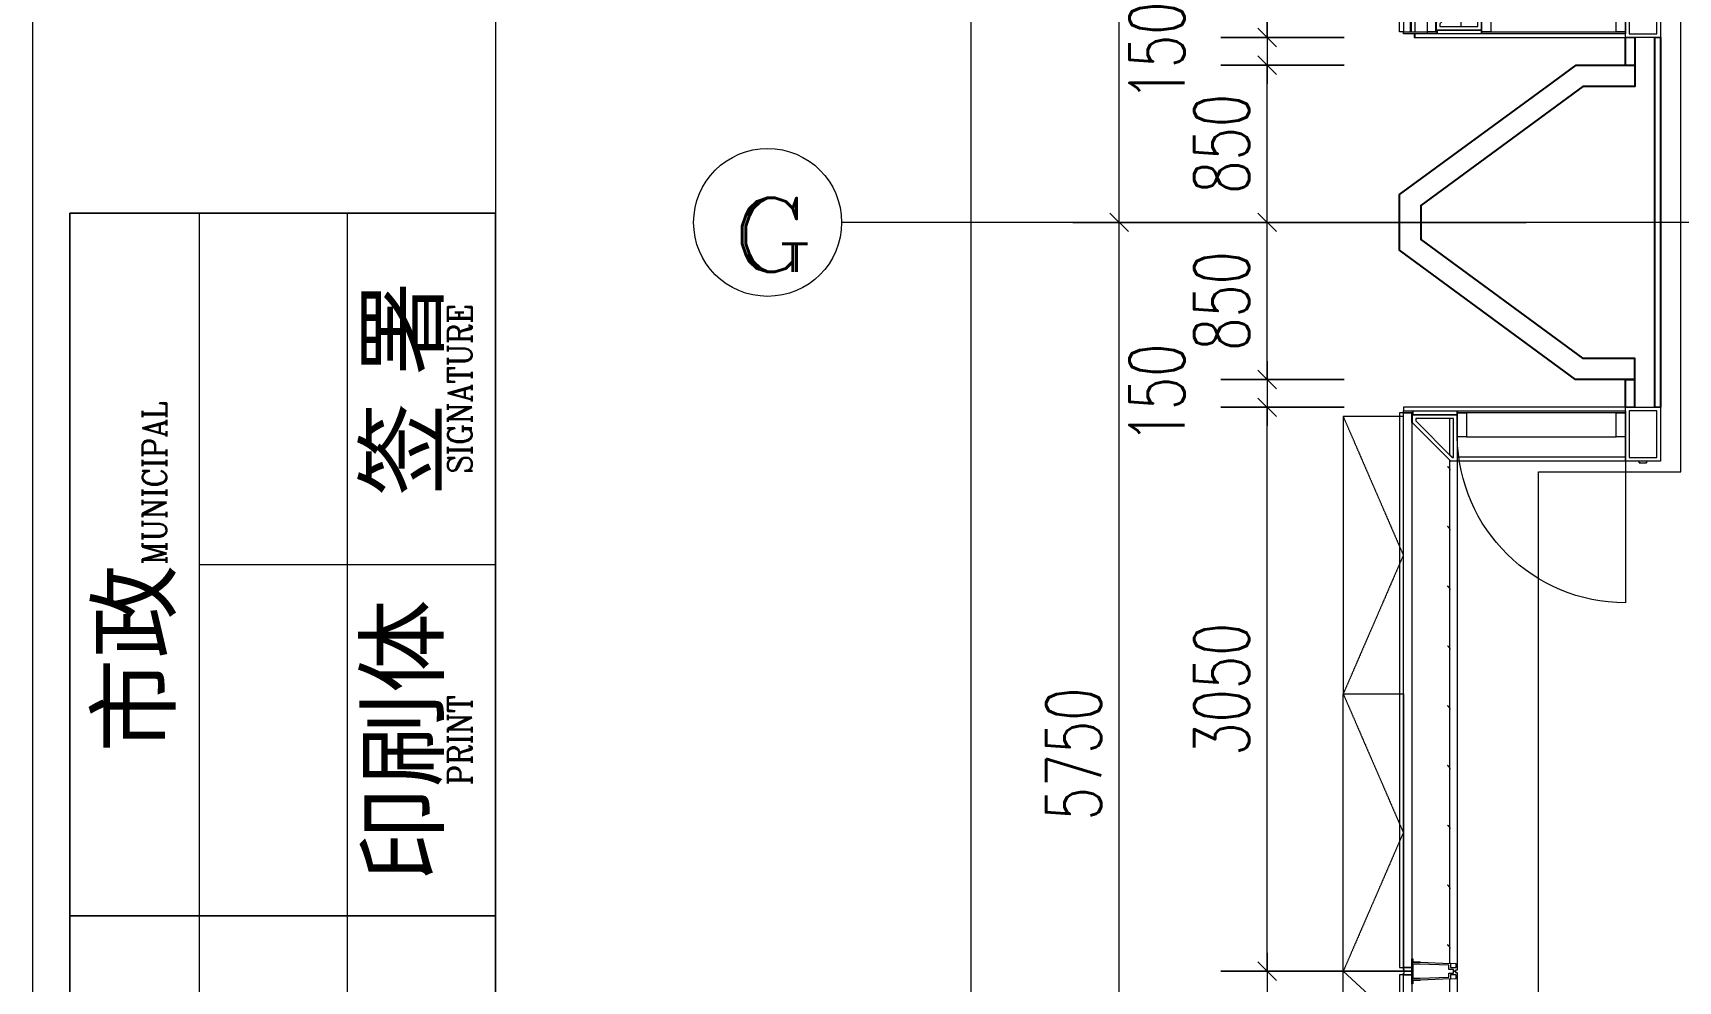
# Model space of a CAD drawing. Header units: millimetres. Extents: x 8533 to 398112, y -117646 to 105276.
# Drawn here: x 145809 to 154701, y 60052 to 65180 of the extents above; entities that cross this region are included whole.
import ezdxf

# ---------------------------------------------------------------- set-up
doc = ezdxf.new("R2010")
doc.units = ezdxf.units.MM
doc.linetypes.add('IMPORT-A-D0TE-BF$0$DOTE', pattern=[0])
doc.linetypes.add('IMPORT-A-PMDT-10F$0$DASH _2_', pattern=[3.5, 2.5, -1])
for name, color, linetype, lineweight in [('A-D0TE-BF$0$A-Axis', 3, 'Continuous', 13), ('A-D0TE-BF$0$A-Axis-GRID', 1, 'IMPORT-A-D0TE-BF$0$DOTE', 13), ('A-D0TE-BF$0$A-Axis-TEXT', 7, 'Continuous', 13), ('A-DIM-TF$0$A-Dims', 140, 'Continuous', 13), ('A-EDGE-6_27F$0$A-floor-EDGE', 6, 'Continuous', 13), ('A-PMDT-10F$0$A-GLAZ-CURT-CUT', 52, 'Continuous', 13), ('A-PMDT-10F$0$A-GLAZ-CURT-PRO', 13, 'Continuous', 13), ('A-PMDT-10F$0$A-PMDT-17F$0$A-wall-Glaz', 111, 'Continuous', 13), ('A-PMDT-10F$0$A-WALL', 51, 'Continuous', 13), ('A-PMDT-10F$0$LB_铝板_', 2, 'Continuous', 13), ('A-PMDT-10F$0$Q-CASE-GM', 13, 'Continuous', 13), ('A1$0$TK', 4, 'Continuous', 13), ('A1$0$VHBoundary', 4, 'Continuous', 13), ('塔楼-ARC-10F-20250714_dwg', 8, 'Continuous', 13)]:
    doc.layers.add(name, color=color, linetype=linetype, lineweight=lineweight)
doc.styles.add('Arial_14', font='arial.ttf', dxfattribs={"height": 3.728009})
doc.styles.add('Complex_11', font='complex_.ttf', dxfattribs={"width": 1.137804, "height": 400.90789})
doc.styles.add('RomanC', font='romanc__.ttf', dxfattribs={"width": 0.9, "height": 1.3})
doc.styles.add('Simplex', font='simplex_.ttf', dxfattribs={"width": 0.705882, "height": 297.5})

# ---------------------------------------------------------------- blocks, each defined once
blk = doc.blocks.new('塔楼-ARC-10F-20250714_dwg__AXISO-2024559-10F_ARC_46_000_')
at = {"layer": 'A-D0TE-BF$0$A-Axis'}
blk.add_circle((0, 0), 0.5, dxfattribs=at)
blk = doc.blocks.new('塔楼-ARC-10F-20250714_dwg_A-D0TE-BF$0$_ArchTick-2024560-10F_ARC_46_000_')
at = {"layer": 'A-D0TE-BF$0$A-Axis'}
blk.add_line((-0.5, -0.5), (0.5, 0.5), dxfattribs=at)
blk = doc.blocks.new('塔楼-ARC-10F-20250714_dwg_A-D0TE-BF-2024562-10F_ARC_46_000_')
at = {"layer": 'A-D0TE-BF$0$A-Axis'}
for p, q in [((-5416.1, -28250), (-5416.1, 8750)), ((-2116.1, 0), (-6116.1, 0))]:
    blk.add_line(p, q, dxfattribs=at)
at = {"layer": 'A-D0TE-BF$0$A-Axis', "flags": 128}
blk.add_lwpolyline([(-4616.1, -28250), (-4616.1, -19500), (-4616.1, -16750), (-4616.1, -12450), (-4616.1, -9450), (-4616.1, -5750), (-4616.1, 0), (-4616.1, 8750)], dxfattribs=at)
blk.add_lwpolyline([(-4866.1, 0), (-2416.1, 0)], close=True, dxfattribs=at)
at = {"layer": 'A-D0TE-BF$0$A-Axis-GRID', "linetype": 'Continuous'}
blk.add_line((-880, 0), (-2116.1, 0), dxfattribs=at)
at = {"xscale": 800, "yscale": 800, "zscale": 800}
blk.add_blockref('塔楼-ARC-10F-20250714_dwg__AXISO-2024559-10F_ARC_46_000_', (-6516.1, 0), dxfattribs=at)
at = {"xscale": 100, "yscale": 100, "zscale": 100}
for rotation in [90, 270]:
    blk.add_blockref('塔楼-ARC-10F-20250714_dwg_A-D0TE-BF$0$_ArchTick-2024560-10F_ARC_46_000_', (-4616.1, 0), dxfattribs=dict(at, rotation=rotation))
at = {"layer": 'A-D0TE-BF$0$A-Axis', "color": 7, "insert": (-5011, -2875), "char_height": 297.5, "width": 917.896, "attachment_point": 2, "rotation": 90, "line_spacing_factor": 1.125731, "style": 'Simplex'}
blk.add_mtext('5750', dxfattribs=at)
at = {"layer": 'A-D0TE-BF$0$A-Axis-TEXT', "insert": (-6711.6, 132.6), "char_height": 400.908, "width": 591.656, "attachment_point": 1, "line_spacing_factor": 1.141342, "style": 'Complex_11'}
blk.add_mtext('\\fComplex|b0|i0|c134|p2|;\\W1.1378;G', dxfattribs=at)
blk = doc.blocks.new('塔楼-ARC-10F-20250714_dwg_A-EDGE-6_27F-2024563-10F_ARC_46_000_')
at = {"layer": 'A-EDGE-6_27F$0$A-floor-EDGE', "flags": 128}
blk.add_lwpolyline([(9400, -29230), (8100, -29230), (7400, -29230), (7400, -30000), (-2350, -30000), (-2350, -20850), (-1580, -20850), (-1580, -20150), (-1580, -18850), (-1580, -18150), (-2350, -18150), (-2350, -1350), (-1580, -1350), (-1580, -650), (-1580, 650), (-1580, 1350)], dxfattribs=at)
blk = doc.blocks.new('塔楼-ARC-10F-20250714_dwg_A-DIM-TF$0$_ArchTick-2024609-10F_ARC_46_000_')
at = {"layer": 'A-DIM-TF$0$A-Dims'}
blk.add_line((-0.5, -0.5), (0.5, 0.5), dxfattribs=at)
blk = doc.blocks.new('塔楼-ARC-10F-20250714_dwg_A-DIM-TF-2024610-10F_ARC_46_000_')
at = {"layer": 'A-DIM-TF$0$A-Dims', "flags": 128}
for points in [[(-3816.1, 1100), (-3816.1, 1000), (-3816.1, 4049.7)], [(-3816.1, 1000), (-3816.1, 849.9), (-3816.1, 749.9)], [(-3816.1, -750.1), (-3816.1, -850.1), (-3816.1, 0), (-3816.1, 849.9)], [(-3816.1, -850.1), (-3816.1, -1000), (-3816.1, -1100)], [(-3816.1, -3950), (-3816.1, -4050), (-3816.1, -1000)], [(-3816.1, -4050), (-3816.1, -4650), (-3816.1, -4750)]]:
    blk.add_lwpolyline(points, dxfattribs=at)
for points in [[(-4066.1, 1000), (-3400, 1000)], [(-4066.1, 849.9), (-3400, 849.9)], [(-4066.1, 0), (-3400, 0)], [(-4066.1, -850.1), (-3400, -850.1)], [(-4066.1, -1000), (-3400, -1000)], [(-4066.1, -4050), (-3400, -4050)]]:
    blk.add_lwpolyline(points, close=True, dxfattribs=at)
at = {"xscale": 100, "yscale": 100, "zscale": 100}
for p, rotation in [((-3816.1, 1000), 270), ((-3816.1, 1000), 270), ((-3816.1, 849.9), 90), ((-3816.1, 849.9), 90), ((-3816.1, 0), 270), ((-3816.1, 0), 90), ((-3816.1, -850.1), 270), ((-3816.1, -850.1), 270), ((-3816.1, -1000), 90), ((-3816.1, -1000), 90), ((-3816.1, -4050), 270), ((-3816.1, -4050), 270)]:
    blk.add_blockref('塔楼-ARC-10F-20250714_dwg_A-DIM-TF$0$_ArchTick-2024609-10F_ARC_46_000_', p, dxfattribs=dict(at, rotation=rotation))
at = {"layer": 'A-DIM-TF$0$A-Dims', "color": 7, "char_height": 297.5, "attachment_point": 2, "rotation": 90, "line_spacing_factor": 1.125731, "style": 'Simplex'}
for s, insert, width in [('150', (-4561, 924.9), 641.81), ('850', (-4211, 424.9), 688.422), ('850', (-4211, -425.1), 688.422), ('150', (-4561, -925.1), 641.81), ('3050', (-4211, -2525), 917.896)]:
    blk.add_mtext(s, dxfattribs=dict(at, insert=insert, width=width))
blk = doc.blocks.new('塔楼-ARC-10F-20250714_dwg_A-PMDT-10F$0$FP_3-Floor Plan_F10 CAD Export-2024630-10F_ARC_46_000_')
at = {"layer": 'A-PMDT-10F$0$Q-CASE-GM'}
for p, q in [((1244.4, 260), (-1478.3, 260)), ((1470, 260), (1273.5, 260))]:
    blk.add_line(p, q, dxfattribs=at)
at = {"layer": 'A-PMDT-10F$0$Q-CASE-GM', "flags": 128}
for points in [[(-1397.1, 263.5), (-1396.7, 263.5), (-1396.3, 263.4), (-1396, 263.4), (-1395.6, 263.3), (-1395.2, 263.3), (-1394.9, 263.2), (-1394.5, 263.1), (-1394.1, 263), (-1393.8, 262.9), (-1393.4, 262.8), (-1393, 262.7), (-1392.6, 262.5), (-1392.3, 262.4), (-1391.9, 262.2), (-1391.5, 262.1), (-1391.2, 261.9), (-1390.8, 261.7), (-1390.4, 261.5), (-1390.1, 261.3), (-1389.7, 261.1), (-1389.3, 260.8), (-1389, 260.6), (-1388.6, 260.4), (-1388.2, 260.1), (-1387.8, 259.8), (-1387.5, 259.6), (-1387.1, 259.3), (-1386.7, 259), (-1386.4, 258.7), (-1386, 258.4), (-1385.6, 258), (-1385.3, 257.7), (-1384.9, 257.4), (-1384.5, 257), (-1384.2, 256.7), (-1383.8, 256.3), (-1383.4, 256), (-1383, 255.6), (-1382.7, 255.2), (-1382.3, 254.8), (-1381.9, 254.5), (-1381.6, 254.1), (-1381.2, 253.7), (-1380.8, 253.3), (-1380.5, 252.8), (-1380.1, 252.4), (-1379.7, 252), (-1379.4, 251.6), (-1379, 251.2), (-1378.6, 250.7), (-1378.2, 250.3), (-1377.9, 249.9), (-1377.5, 249.4)], [(-1073.8, 263.5), (-1073.4, 263.5), (-1073.1, 263.4), (-1072.7, 263.4), (-1072.3, 263.3), (-1071.9, 263.3), (-1071.6, 263.2), (-1071.2, 263.1), (-1070.8, 263), (-1070.5, 262.9), (-1070.1, 262.8), (-1069.7, 262.7), (-1069.4, 262.5), (-1069, 262.4), (-1068.6, 262.2), (-1068.3, 262.1), (-1067.9, 261.9), (-1067.5, 261.7), (-1067.1, 261.5), (-1066.8, 261.3), (-1066.4, 261.1), (-1066, 260.8), (-1065.7, 260.6), (-1065.3, 260.4), (-1064.9, 260.1), (-1064.6, 259.8), (-1064.2, 259.6), (-1063.8, 259.3), (-1063.5, 259), (-1063.1, 258.7), (-1062.7, 258.4), (-1062.3, 258), (-1062, 257.7), (-1061.6, 257.4), (-1061.2, 257), (-1060.9, 256.7), (-1060.5, 256.3), (-1060.1, 256), (-1059.8, 255.6), (-1059.4, 255.2), (-1059, 254.8), (-1058.7, 254.5), (-1058.3, 254.1), (-1057.9, 253.7), (-1057.5, 253.3), (-1057.2, 252.8), (-1056.8, 252.4), (-1056.4, 252), (-1056.1, 251.6), (-1055.7, 251.2), (-1055.3, 250.7), (-1055, 250.3), (-1054.6, 249.9), (-1054.2, 249.4)], [(-750.5, 263.5), (-750.1, 263.5), (-749.8, 263.4), (-749.4, 263.4), (-749, 263.3), (-748.7, 263.3), (-748.3, 263.2), (-747.9, 263.1), (-747.5, 263), (-747.2, 262.9), (-746.8, 262.8), (-746.4, 262.7), (-746.1, 262.5), (-745.7, 262.4), (-745.3, 262.2), (-745, 262.1), (-744.6, 261.9), (-744.2, 261.7), (-743.9, 261.5), (-743.5, 261.3), (-743.1, 261.1), (-742.7, 260.8), (-742.4, 260.6), (-742, 260.4), (-741.6, 260.1), (-741.3, 259.8), (-740.9, 259.6), (-740.5, 259.3), (-740.2, 259), (-739.8, 258.7), (-739.4, 258.4), (-739.1, 258), (-738.7, 257.7), (-738.3, 257.4), (-737.9, 257), (-737.6, 256.7), (-737.2, 256.3), (-736.8, 256), (-736.5, 255.6), (-736.1, 255.2), (-735.7, 254.8), (-735.4, 254.5), (-735, 254.1), (-734.6, 253.7), (-734.3, 253.3), (-733.9, 252.8), (-733.5, 252.4), (-733.1, 252), (-732.8, 251.6), (-732.4, 251.2), (-732, 250.7), (-731.7, 250.3), (-731.3, 249.9), (-730.9, 249.4)], [(-427.2, 263.5), (-426.8, 263.5), (-426.5, 263.4), (-426.1, 263.4), (-425.7, 263.3), (-425.4, 263.3), (-425, 263.2), (-424.6, 263.1), (-424.3, 263), (-423.9, 262.9), (-423.5, 262.8), (-423.2, 262.7), (-422.8, 262.5), (-422.4, 262.4), (-422, 262.2), (-421.7, 262.1), (-421.3, 261.9), (-420.9, 261.7), (-420.6, 261.5), (-420.2, 261.3), (-419.8, 261.1), (-419.5, 260.8), (-419.1, 260.6), (-418.7, 260.4), (-418.4, 260.1), (-418, 259.8), (-417.6, 259.6), (-417.2, 259.3), (-416.9, 259), (-416.5, 258.7), (-416.1, 258.4), (-415.8, 258), (-415.4, 257.7), (-415, 257.4), (-414.7, 257), (-414.3, 256.7), (-413.9, 256.3), (-413.6, 256), (-413.2, 255.6), (-412.8, 255.2), (-412.4, 254.8), (-412.1, 254.5), (-411.7, 254.1), (-411.3, 253.7), (-411, 253.3), (-410.6, 252.8), (-410.2, 252.4), (-409.9, 252), (-409.5, 251.6), (-409.1, 251.2), (-408.8, 250.7), (-408.4, 250.3), (-408, 249.9), (-407.6, 249.4)], [(-103.9, 263.5), (-103.6, 263.5), (-103.2, 263.4), (-102.8, 263.4), (-102.4, 263.3), (-102.1, 263.3), (-101.7, 263.2), (-101.3, 263.1), (-101, 263), (-100.6, 262.9), (-100.2, 262.8), (-99.9, 262.7), (-99.5, 262.5), (-99.1, 262.4), (-98.8, 262.2), (-98.4, 262.1), (-98, 261.9), (-97.6, 261.7), (-97.3, 261.5), (-96.9, 261.3), (-96.5, 261.1), (-96.2, 260.8), (-95.8, 260.6), (-95.4, 260.4), (-95.1, 260.1), (-94.7, 259.8), (-94.3, 259.6), (-94, 259.3), (-93.6, 259), (-93.2, 258.7), (-92.8, 258.4), (-92.5, 258), (-92.1, 257.7), (-91.7, 257.4), (-91.4, 257), (-91, 256.7), (-90.6, 256.3), (-90.3, 256), (-89.9, 255.6), (-89.5, 255.2), (-89.2, 254.8), (-88.8, 254.5), (-88.4, 254.1), (-88, 253.7), (-87.7, 253.3), (-87.3, 252.8), (-86.9, 252.4), (-86.6, 252), (-86.2, 251.6), (-85.8, 251.2), (-85.5, 250.7), (-85.1, 250.3), (-84.7, 249.9), (-84.4, 249.4)], [(219.4, 263.5), (219.7, 263.5), (220.1, 263.4), (220.5, 263.4), (220.8, 263.3), (221.2, 263.3), (221.6, 263.2), (222, 263.1), (222.3, 263), (222.7, 262.9), (223.1, 262.8), (223.4, 262.7), (223.8, 262.5), (224.2, 262.4), (224.5, 262.2), (224.9, 262.1), (225.3, 261.9), (225.6, 261.7), (226, 261.5), (226.4, 261.3), (226.8, 261.1), (227.1, 260.8), (227.5, 260.6), (227.9, 260.4), (228.2, 260.1), (228.6, 259.8), (229, 259.6), (229.3, 259.3), (229.7, 259), (230.1, 258.7), (230.4, 258.4), (230.8, 258), (231.2, 257.7), (231.6, 257.4), (231.9, 257), (232.3, 256.7), (232.7, 256.3), (233, 256), (233.4, 255.6), (233.8, 255.2), (234.1, 254.8), (234.5, 254.5), (234.9, 254.1), (235.2, 253.7), (235.6, 253.3), (236, 252.8), (236.4, 252.4), (236.7, 252), (237.1, 251.6), (237.5, 251.2), (237.8, 250.7), (238.2, 250.3), (238.6, 249.9), (238.9, 249.4)], [(542.7, 263.5), (543, 263.5), (543.4, 263.4), (543.8, 263.4), (544.1, 263.3), (544.5, 263.3), (544.9, 263.2), (545.2, 263.1), (545.6, 263), (546, 262.9), (546.3, 262.8), (546.7, 262.7), (547.1, 262.5), (547.5, 262.4), (547.8, 262.2), (548.2, 262.1), (548.6, 261.9), (548.9, 261.7), (549.3, 261.5), (549.7, 261.3), (550, 261.1), (550.4, 260.8), (550.8, 260.6), (551.1, 260.4), (551.5, 260.1), (551.9, 259.8), (552.3, 259.6), (552.6, 259.3), (553, 259), (553.4, 258.7), (553.7, 258.4), (554.1, 258), (554.5, 257.7), (554.8, 257.4), (555.2, 257), (555.6, 256.7), (555.9, 256.3), (556.3, 256), (556.7, 255.6), (557.1, 255.2), (557.4, 254.8), (557.8, 254.5), (558.2, 254.1), (558.5, 253.7), (558.9, 253.3), (559.3, 252.8), (559.6, 252.4), (560, 252), (560.4, 251.6), (560.7, 251.2), (561.1, 250.7), (561.5, 250.3), (561.9, 249.9), (562.2, 249.4)], [(865.9, 263.5), (866.3, 263.5), (866.7, 263.4), (867.1, 263.4), (867.4, 263.3), (867.8, 263.3), (868.2, 263.2), (868.5, 263.1), (868.9, 263), (869.3, 262.9), (869.6, 262.8), (870, 262.7), (870.4, 262.5), (870.7, 262.4), (871.1, 262.2), (871.5, 262.1), (871.9, 261.9), (872.2, 261.7), (872.6, 261.5), (873, 261.3), (873.3, 261.1), (873.7, 260.8), (874.1, 260.6), (874.4, 260.4), (874.8, 260.1), (875.2, 259.8), (875.5, 259.6), (875.9, 259.3), (876.3, 259), (876.7, 258.7), (877, 258.4), (877.4, 258), (877.8, 257.7), (878.1, 257.4), (878.5, 257), (878.9, 256.7), (879.2, 256.3), (879.6, 256), (880, 255.6), (880.3, 255.2), (880.7, 254.8), (881.1, 254.5), (881.5, 254.1), (881.8, 253.7), (882.2, 253.3), (882.6, 252.8), (882.9, 252.4), (883.3, 252), (883.7, 251.6), (884, 251.2), (884.4, 250.7), (884.8, 250.3), (885.1, 249.9), (885.5, 249.4)], [(1189.2, 263.5), (1189.6, 263.5), (1190, 263.4), (1190.3, 263.4), (1190.7, 263.3), (1191.1, 263.3), (1191.4, 263.2), (1191.8, 263.1), (1192.2, 263), (1192.6, 262.9), (1192.9, 262.8), (1193.3, 262.7), (1193.7, 262.5), (1194, 262.4), (1194.4, 262.2), (1194.8, 262.1), (1195.1, 261.9), (1195.5, 261.7), (1195.9, 261.5), (1196.2, 261.3), (1196.6, 261.1), (1197, 260.8), (1197.4, 260.6), (1197.7, 260.4), (1198.1, 260.1), (1198.5, 259.8), (1198.8, 259.6), (1199.2, 259.3), (1199.6, 259), (1199.9, 258.7), (1200.3, 258.4), (1200.7, 258), (1201, 257.7), (1201.4, 257.4), (1201.8, 257), (1202.2, 256.7), (1202.5, 256.3), (1202.9, 256), (1203.3, 255.6), (1203.6, 255.2), (1204, 254.8), (1204.4, 254.5), (1204.7, 254.1), (1205.1, 253.7), (1205.5, 253.3), (1205.8, 252.8), (1206.2, 252.4), (1206.6, 252), (1207, 251.6), (1207.3, 251.2), (1207.7, 250.7), (1208.1, 250.3), (1208.4, 249.9), (1208.8, 249.4)]]:
    blk.add_lwpolyline(points, dxfattribs=at)
blk = doc.blocks.new('塔楼-ARC-10F-20250714_dwg_A-PMDT-10F$0$FP_4-Floor Plan_F10 CAD Export-2024631-10F_ARC_46_000_')
at = {"layer": 'A-PMDT-10F$0$A-GLAZ-CURT-PRO'}
blk.add_line((1261, 1210), (1261, 301.7), dxfattribs=at)
blk = doc.blocks.new('塔楼-ARC-10F-20250714_dwg_A-PMDT-10F$0$CWP_玻璃幕墙端部 - 塔楼有侧开启扇 H_3000_有窗帘槽-15385535-Floor Plan_F10 CAD Export-2024721-10F_ARC_46_000_')
at = {"layer": 'A-PMDT-10F$0$A-GLAZ-CURT-CUT', "flags": 128}
for points in [[(1239.1, 1400), (1239.1, 1210), (1530, 1210), (1530, 1400)], [(1259.1, 1230), (1259.1, 1380), (1510, 1380), (1510, 1230)], [(1370, 1210), (1370, 1160), (1500, 1160), (1500, 1210)], [(1500, 1210), (1500, 301.7), (1510, 301.7), (1510, 1210)], [(-1480, 301.7), (-1514, 301.7), (-1514, 291.7), (-1520, 291.7), (-1520, 281.7), (-1510, 281.7), (-1510, 255.5), (-1488.1, 255.5), (-1481.8, 99.8), (-1481.8, 62), (-1520, 62), (-1520, 57), (-1471.8, 57), (-1471.8, 100), (-1478.5, 265.5), (-1500, 265.5), (-1500, 295.7), (-1479.8, 295.7)], [(1500, 10), (1500, 55), (-1500, 55), (-1500, 10), (1500, 10), (1510, 10), (1510, 62), (1490, 62), (1490, 301.7), (1239.1, 301.7), (1239.1, 266.2), (1448.2, 57), (1500, 57)], [(1259.1, 281.7), (1470, 281.7), (1470, 77), (1456.5, 77), (1259.1, 274.4)], [(1370, 351.7), (1370, 301.7), (1500, 301.7), (1500, 351.7)], [(1490, 301.7), (1490, 62), (1510, 62), (1510, 301.7)], [(-1471.8, 55), (-1471.8, 57), (-1520, 57), (-1520, 55), (-1471.8, 55), (-1452.5, 55), (-1452.5, 57), (-1471.8, 57)], [(-1510, 10), (-1500, 10), (-1500, 55), (-1520, 55), (-1520, 15), (-1510, 15)], [(1445.8, 57), (1445.8, 55), (1500, 55), (1500, 57)]]:
    blk.add_lwpolyline(points, close=True, dxfattribs=at)
blk.add_lwpolyline([(-1453.5, 62), (-1470.1, 62), (-1471.8, 103), (-1471.8, 57), (-1452.5, 57), (-1452.5, 61)], dxfattribs=at)
at = {"layer": 'A-PMDT-10F$0$A-GLAZ-CURT-CUT'}
blk.add_arc((-1453.5, 61), 0.998, 0, 90, dxfattribs=at)
at = {"layer": 'A-PMDT-10F$0$A-GLAZ-CURT-PRO'}
for p, q in [((1229.1, 1290), (1229.1, 1320)), ((1370, 1210), (472.5, 1210)), ((1370, 351.7), (1370, 1160)), ((-1479.8, 295.7), (-1478.5, 265.5)), ((1275.3, 259.8), (1259.1, 276.1))]:
    blk.add_line(p, q, dxfattribs=at)
at = {"layer": 'A-PMDT-10F$0$A-GLAZ-CURT-PRO', "flags": 128}
for points in [[(1239.1, 1325), (1229.1, 1325), (1229.1, 1320), (1229.1, 1325)], [(1229.1, 1285), (1229.1, 1290), (1229.1, 1285), (1239.1, 1285)], [(1239.1, 1210), (1239.1, 301.7), (-1480, 301.7)], [(1530, 1210), (1530, 10), (1510, 10)]]:
    blk.add_lwpolyline(points, dxfattribs=at)
blk.add_lwpolyline([(1275.5, 259.8), (1259.1, 276.2)], close=True, dxfattribs=at)
at = {"layer": 'A-PMDT-10F$0$A-GLAZ-CURT-PRO'}
blk.add_arc((1380.9, 1210), 908.3, 180, 269.31314, dxfattribs=at)
at = {"layer": 'A-PMDT-10F$0$Q-CASE-GM', "flags": 128}
blk.add_lwpolyline([(1500, 10), (1500, -10), (-1500, -10), (-1500, 10)], dxfattribs=at)
for name in ['塔楼-ARC-10F-20250714_dwg_A-PMDT-10F$0$FP_4-Floor Plan_F10 CAD Export-2024631-10F_ARC_46_000_', '塔楼-ARC-10F-20250714_dwg_A-PMDT-10F$0$FP_3-Floor Plan_F10 CAD Export-2024630-10F_ARC_46_000_']:
    blk.add_blockref(name, (0, 0))
blk = doc.blocks.new('塔楼-ARC-10F-20250714_dwg_A-PMDT-10F$0$FP_6-Floor Plan_F10 CAD Export-2024633-10F_ARC_46_000_')
at = {"layer": 'A-PMDT-10F$0$A-GLAZ-CURT-PRO'}
blk.add_line((-258.3, -260), (258.3, -260), dxfattribs=at)
at = {"layer": 'A-PMDT-10F$0$A-GLAZ-CURT-PRO', "flags": 128}
for points in [[(-99.6, -263.5), (-100, -263.5), (-100.4, -263.4), (-100.7, -263.4), (-101.1, -263.3), (-101.5, -263.3), (-101.8, -263.2), (-102.2, -263.1), (-102.6, -263), (-103, -262.9), (-103.3, -262.8), (-103.7, -262.7), (-104.1, -262.5), (-104.4, -262.4), (-104.8, -262.2), (-105.2, -262.1), (-105.5, -261.9), (-105.9, -261.7), (-106.3, -261.5), (-106.6, -261.3), (-107, -261.1), (-107.4, -260.8), (-107.8, -260.6), (-108.1, -260.4), (-108.5, -260.1), (-108.9, -259.8), (-109.2, -259.6), (-109.6, -259.3), (-110, -259), (-110.3, -258.7), (-110.7, -258.4), (-111.1, -258), (-111.4, -257.7), (-111.8, -257.4), (-112.2, -257), (-112.6, -256.7), (-112.9, -256.3), (-113.3, -256), (-113.7, -255.6), (-114, -255.2), (-114.4, -254.8), (-114.8, -254.5), (-115.1, -254.1), (-115.5, -253.7), (-115.9, -253.3), (-116.2, -252.8), (-116.6, -252.4), (-117, -252), (-117.4, -251.6), (-117.7, -251.2), (-118.1, -250.7), (-118.5, -250.3), (-118.8, -249.9), (-119.2, -249.4)], [(223.7, -263.5), (223.3, -263.5), (222.9, -263.4), (222.6, -263.4), (222.2, -263.3), (221.8, -263.3), (221.4, -263.2), (221.1, -263.1), (220.7, -263), (220.3, -262.9), (220, -262.8), (219.6, -262.7), (219.2, -262.5), (218.9, -262.4), (218.5, -262.2), (218.1, -262.1), (217.8, -261.9), (217.4, -261.7), (217, -261.5), (216.6, -261.3), (216.3, -261.1), (215.9, -260.8), (215.5, -260.6), (215.2, -260.4), (214.8, -260.1), (214.4, -259.8), (214.1, -259.6), (213.7, -259.3), (213.3, -259), (213, -258.7), (212.6, -258.4), (212.2, -258), (211.8, -257.7), (211.5, -257.4), (211.1, -257), (210.7, -256.7), (210.4, -256.3), (210, -256), (209.6, -255.6), (209.3, -255.2), (208.9, -254.8), (208.5, -254.5), (208.2, -254.1), (207.8, -253.7), (207.4, -253.3), (207, -252.8), (206.7, -252.4), (206.3, -252), (205.9, -251.6), (205.6, -251.2), (205.2, -250.7), (204.8, -250.3), (204.5, -249.9), (204.1, -249.4)]]:
    blk.add_lwpolyline(points, dxfattribs=at)
blk = doc.blocks.new('塔楼-ARC-10F-20250714_dwg_A-PMDT-10F$0$CWP_玻璃幕墙 - Tower slope glass H_3000_有窗帘导轨-15824068-Floor Plan_F10 CAD Export-2024722-10F_ARC_46_000_')
at = {"layer": 'A-PMDT-10F$0$A-GLAZ-CURT-CUT', "flags": 128}
for points in [[(-280, -10), (-290, -10), (-290, -15), (-300, -15), (-300, -55.1), (-280, -55.1)], [(-251.8, -57), (-251.8, -55), (-300, -55), (-300, -57)], [(-294, -301.7), (-260, -301.7), (-259.8, -295.7), (-280, -295.7), (-280, -265.5), (-258.5, -265.5), (-251.8, -100), (-251.8, -57), (-300, -57), (-300, -62), (-261.8, -62), (-261.8, -99.8), (-268.1, -255.5), (-290, -255.5), (-290, -281.7), (-300, -281.7), (-300, -291.7), (-294, -291.7)], [(280, -55), (280, -10), (-280, -10), (-280, -55)], [(-232.5, -55), (-251.8, -55), (-251.8, -57), (-232.5, -57)], [(251.8, -55), (232.5, -55), (232.5, -57), (251.8, -57)], [(251.8, -57), (300, -57), (300, -55), (251.8, -55)], [(294, -301.7), (294, -291.7), (300, -291.7), (300, -281.7), (290, -281.7), (290, -255.5), (268.1, -255.5), (261.8, -99.8), (261.8, -62), (300, -62), (300, -57), (251.8, -57), (251.8, -100), (258.5, -265.5), (280, -265.5), (280, -295.7), (259.8, -295.7), (260, -301.7)], [(290, -10), (280, -10), (280, -55.2), (300, -55.2), (300, -15), (290, -15)]]:
    blk.add_lwpolyline(points, close=True, dxfattribs=at)
for points in [[(-232.5, -61), (-232.5, -57), (-251.8, -57), (-251.8, -103), (-250.1, -62), (-233.5, -62)], [(233.5, -62), (250.1, -62), (251.8, -103), (251.8, -57), (232.5, -57), (232.5, -61)]]:
    blk.add_lwpolyline(points, dxfattribs=at)
at = {"layer": 'A-PMDT-10F$0$A-GLAZ-CURT-CUT'}
for centre, start, end in [((-233.5, -61), 270, 360), ((233.5, -61), 180, 270)]:
    blk.add_arc(centre, 0.998, start, end, dxfattribs=at)
at = {"layer": 'A-PMDT-10F$0$A-GLAZ-CURT-PRO'}
for p, q in [((-258.5, -265.5), (-259.8, -295.7)), ((259.8, -295.7), (258.5, -265.5)), ((-260, -301.7), (260, -301.7))]:
    blk.add_line(p, q, dxfattribs=at)
at = {"layer": 'A-PMDT-10F$0$A-GLAZ-CURT-PRO', "flags": 128}
blk.add_lwpolyline([(-280, -10), (-280, 10), (280, 10), (280, -10)], dxfattribs=at)
blk.add_blockref('塔楼-ARC-10F-20250714_dwg_A-PMDT-10F$0$FP_6-Floor Plan_F10 CAD Export-2024633-10F_ARC_46_000_', (0, 0))
blk = doc.blocks.new('塔楼-ARC-10F-20250714_dwg_A-PMDT-10F$0$FP_135-Floor Plan_F10 CAD Export-2024689-10F_ARC_46_000_')
at = {"layer": 'A-PMDT-10F$0$Q-CASE-GM'}
for p, q in [((-1475.4, -320.1), (1247, -320.1)), ((1344.2, -320.1), (1470, -320.1))]:
    blk.add_line(p, q, dxfattribs=at)
at = {"layer": 'A-PMDT-10F$0$Q-CASE-GM', "flags": 128}
for points in [[(-1301.7, -323.6), (-1302.1, -323.6), (-1302.4, -323.5), (-1302.8, -323.5), (-1303.2, -323.5), (-1303.5, -323.4), (-1303.9, -323.3), (-1304.3, -323.3), (-1304.7, -323.2), (-1305, -323.1), (-1305.4, -323), (-1305.8, -322.8), (-1306.1, -322.7), (-1306.5, -322.6), (-1306.9, -322.4), (-1307.2, -322.2), (-1307.6, -322.1), (-1308, -321.9), (-1308.3, -321.7), (-1308.7, -321.5), (-1309.1, -321.3), (-1309.5, -321), (-1309.8, -320.8), (-1310.2, -320.6), (-1310.6, -320.3), (-1310.9, -320), (-1311.3, -319.8), (-1311.7, -319.5), (-1312, -319.2), (-1312.4, -318.9), (-1312.8, -318.6), (-1313.1, -318.3), (-1313.5, -317.9), (-1313.9, -317.6), (-1314.3, -317.3), (-1314.6, -316.9), (-1315, -316.6), (-1315.4, -316.2), (-1315.7, -315.8), (-1316.1, -315.5), (-1316.5, -315.1), (-1316.8, -314.7), (-1317.2, -314.3), (-1317.6, -313.9), (-1317.9, -313.5), (-1318.3, -313.1), (-1318.7, -312.7), (-1319.1, -312.3), (-1319.4, -311.9), (-1319.8, -311.4), (-1320.2, -311), (-1320.5, -310.6)], [(-978.4, -323.6), (-978.8, -323.6), (-979.1, -323.5), (-979.5, -323.5), (-979.9, -323.5), (-980.3, -323.4), (-980.6, -323.3), (-981, -323.3), (-981.4, -323.2), (-981.7, -323.1), (-982.1, -323), (-982.5, -322.8), (-982.8, -322.7), (-983.2, -322.6), (-983.6, -322.4), (-983.9, -322.2), (-984.3, -322.1), (-984.7, -321.9), (-985.1, -321.7), (-985.4, -321.5), (-985.8, -321.3), (-986.2, -321), (-986.5, -320.8), (-986.9, -320.6), (-987.3, -320.3), (-987.6, -320), (-988, -319.8), (-988.4, -319.5), (-988.7, -319.2), (-989.1, -318.9), (-989.5, -318.6), (-989.9, -318.3), (-990.2, -317.9), (-990.6, -317.6), (-991, -317.3), (-991.3, -316.9), (-991.7, -316.6), (-992.1, -316.2), (-992.4, -315.8), (-992.8, -315.5), (-993.2, -315.1), (-993.5, -314.7), (-993.9, -314.3), (-994.3, -313.9), (-994.7, -313.5), (-995, -313.1), (-995.4, -312.7), (-995.8, -312.3), (-996.1, -311.9), (-996.5, -311.4), (-996.9, -311), (-997.2, -310.6)], [(-655.1, -323.6), (-655.5, -323.6), (-655.9, -323.5), (-656.2, -323.5), (-656.6, -323.5), (-657, -323.4), (-657.3, -323.3), (-657.7, -323.3), (-658.1, -323.2), (-658.4, -323.1), (-658.8, -323), (-659.2, -322.8), (-659.6, -322.7), (-659.9, -322.6), (-660.3, -322.4), (-660.7, -322.2), (-661, -322.1), (-661.4, -321.9), (-661.8, -321.7), (-662.1, -321.5), (-662.5, -321.3), (-662.9, -321), (-663.2, -320.8), (-663.6, -320.6), (-664, -320.3), (-664.4, -320), (-664.7, -319.8), (-665.1, -319.5), (-665.5, -319.2), (-665.8, -318.9), (-666.2, -318.6), (-666.6, -318.3), (-666.9, -317.9), (-667.3, -317.6), (-667.7, -317.3), (-668, -316.9), (-668.4, -316.6), (-668.8, -316.2), (-669.2, -315.8), (-669.5, -315.5), (-669.9, -315.1), (-670.3, -314.7), (-670.6, -314.3), (-671, -313.9), (-671.4, -313.5), (-671.7, -313.1), (-672.1, -312.7), (-672.5, -312.3), (-672.8, -311.9), (-673.2, -311.4), (-673.6, -311), (-674, -310.6)], [(-331.8, -323.6), (-332.2, -323.6), (-332.6, -323.5), (-332.9, -323.5), (-333.3, -323.5), (-333.7, -323.4), (-334, -323.3), (-334.4, -323.3), (-334.8, -323.2), (-335.2, -323.1), (-335.5, -323), (-335.9, -322.8), (-336.3, -322.7), (-336.6, -322.6), (-337, -322.4), (-337.4, -322.2), (-337.7, -322.1), (-338.1, -321.9), (-338.5, -321.7), (-338.8, -321.5), (-339.2, -321.3), (-339.6, -321), (-340, -320.8), (-340.3, -320.6), (-340.7, -320.3), (-341.1, -320), (-341.4, -319.8), (-341.8, -319.5), (-342.2, -319.2), (-342.5, -318.9), (-342.9, -318.6), (-343.3, -318.3), (-343.6, -317.9), (-344, -317.6), (-344.4, -317.3), (-344.8, -316.9), (-345.1, -316.6), (-345.5, -316.2), (-345.9, -315.8), (-346.2, -315.5), (-346.6, -315.1), (-347, -314.7), (-347.3, -314.3), (-347.7, -313.9), (-348.1, -313.5), (-348.4, -313.1), (-348.8, -312.7), (-349.2, -312.3), (-349.6, -311.9), (-349.9, -311.4), (-350.3, -311), (-350.7, -310.6)], [(-8.5, -323.6), (-8.9, -323.6), (-9.3, -323.5), (-9.6, -323.5), (-10, -323.5), (-10.4, -323.4), (-10.8, -323.3), (-11.1, -323.3), (-11.5, -323.2), (-11.9, -323.1), (-12.2, -323), (-12.6, -322.8), (-13, -322.7), (-13.3, -322.6), (-13.7, -322.4), (-14.1, -322.2), (-14.4, -322.1), (-14.8, -321.9), (-15.2, -321.7), (-15.6, -321.5), (-15.9, -321.3), (-16.3, -321), (-16.7, -320.8), (-17, -320.6), (-17.4, -320.3), (-17.8, -320), (-18.1, -319.8), (-18.5, -319.5), (-18.9, -319.2), (-19.2, -318.9), (-19.6, -318.6), (-20, -318.3), (-20.4, -317.9), (-20.7, -317.6), (-21.1, -317.3), (-21.5, -316.9), (-21.8, -316.6), (-22.2, -316.2), (-22.6, -315.8), (-22.9, -315.5), (-23.3, -315.1), (-23.7, -314.7), (-24, -314.3), (-24.4, -313.9), (-24.8, -313.5), (-25.2, -313.1), (-25.5, -312.7), (-25.9, -312.3), (-26.3, -311.9), (-26.6, -311.4), (-27, -311), (-27.4, -310.6)], [(314.7, -323.6), (314.4, -323.6), (314, -323.5), (313.6, -323.5), (313.3, -323.5), (312.9, -323.4), (312.5, -323.3), (312.2, -323.3), (311.8, -323.2), (311.4, -323.1), (311.1, -323), (310.7, -322.8), (310.3, -322.7), (309.9, -322.6), (309.6, -322.4), (309.2, -322.2), (308.8, -322.1), (308.5, -321.9), (308.1, -321.7), (307.7, -321.5), (307.4, -321.3), (307, -321), (306.6, -320.8), (306.3, -320.6), (305.9, -320.3), (305.5, -320), (305.1, -319.8), (304.8, -319.5), (304.4, -319.2), (304, -318.9), (303.7, -318.6), (303.3, -318.3), (302.9, -317.9), (302.6, -317.6), (302.2, -317.3), (301.8, -316.9), (301.5, -316.6), (301.1, -316.2), (300.7, -315.8), (300.3, -315.5), (300, -315.1), (299.6, -314.7), (299.2, -314.3), (298.9, -313.9), (298.5, -313.5), (298.1, -313.1), (297.8, -312.7), (297.4, -312.3), (297, -311.9), (296.7, -311.4), (296.3, -311), (295.9, -310.6)], [(638, -323.6), (637.7, -323.6), (637.3, -323.5), (636.9, -323.5), (636.6, -323.5), (636.2, -323.4), (635.8, -323.3), (635.5, -323.3), (635.1, -323.2), (634.7, -323.1), (634.3, -323), (634, -322.8), (633.6, -322.7), (633.2, -322.6), (632.9, -322.4), (632.5, -322.2), (632.1, -322.1), (631.8, -321.9), (631.4, -321.7), (631, -321.5), (630.7, -321.3), (630.3, -321), (629.9, -320.8), (629.5, -320.6), (629.2, -320.3), (628.8, -320), (628.4, -319.8), (628.1, -319.5), (627.7, -319.2), (627.3, -318.9), (627, -318.6), (626.6, -318.3), (626.2, -317.9), (625.9, -317.6), (625.5, -317.3), (625.1, -316.9), (624.7, -316.6), (624.4, -316.2), (624, -315.8), (623.6, -315.5), (623.3, -315.1), (622.9, -314.7), (622.5, -314.3), (622.2, -313.9), (621.8, -313.5), (621.4, -313.1), (621.1, -312.7), (620.7, -312.3), (620.3, -311.9), (619.9, -311.4), (619.6, -311), (619.2, -310.6)], [(961.3, -323.6), (961, -323.6), (960.6, -323.5), (960.2, -323.5), (959.8, -323.5), (959.5, -323.4), (959.1, -323.3), (958.7, -323.3), (958.4, -323.2), (958, -323.1), (957.6, -323), (957.3, -322.8), (956.9, -322.7), (956.5, -322.6), (956.2, -322.4), (955.8, -322.2), (955.4, -322.1), (955, -321.9), (954.7, -321.7), (954.3, -321.5), (953.9, -321.3), (953.6, -321), (953.2, -320.8), (952.8, -320.6), (952.5, -320.3), (952.1, -320), (951.7, -319.8), (951.4, -319.5), (951, -319.2), (950.6, -318.9), (950.2, -318.6), (949.9, -318.3), (949.5, -317.9), (949.1, -317.6), (948.8, -317.3), (948.4, -316.9), (948, -316.6), (947.7, -316.2), (947.3, -315.8), (946.9, -315.5), (946.6, -315.1), (946.2, -314.7), (945.8, -314.3), (945.4, -313.9), (945.1, -313.5), (944.7, -313.1), (944.3, -312.7), (944, -312.3), (943.6, -311.9), (943.2, -311.4), (942.9, -311), (942.5, -310.6)]]:
    blk.add_lwpolyline(points, dxfattribs=at)
blk = doc.blocks.new('塔楼-ARC-10F-20250714_dwg_A-PMDT-10F$0$FP_136-Floor Plan_F10 CAD Export-2024690-10F_ARC_46_000_')
at = {"layer": 'A-PMDT-10F$0$A-GLAZ-CURT-PRO'}
blk.add_line((1261, -432.5), (1261, -1210), dxfattribs=at)
blk = doc.blocks.new('塔楼-ARC-10F-20250714_dwg_A-PMDT-10F$0$CWP_玻璃幕墙端部 - 塔楼有侧开启扇 H_3000_有窗帘槽-V133-Floor Plan_F10 CAD Export-2024738-10F_ARC_46_000_')
at = {"layer": 'A-PMDT-10F$0$A-GLAZ-CURT-CUT', "flags": 128}
for points in [[(-1500, -140.7), (-1510, -140.7), (-1510, -145.7), (-1520, -145.7), (-1520, -185.8), (-1500, -185.8)], [(1500, -185.8), (1500, -140.7), (-1500, -140.7), (-1500, -185.8)], [(1510, -140.7), (1500, -140.7), (1500, -187.8), (1448.2, -187.8), (1239.1, -396.9), (1239.1, -432.5), (1490, -432.5), (1490, -192.8), (1510, -192.8)], [(-1471.8, -187.8), (-1471.8, -185.8), (-1520, -185.8), (-1520, -187.8)], [(-1514, -432.5), (-1480, -432.5), (-1479.8, -426.5), (-1500, -426.5), (-1500, -396.3), (-1478.5, -396.3), (-1471.8, -230.8), (-1471.8, -187.8), (-1520, -187.8), (-1520, -192.8), (-1481.8, -192.8), (-1481.8, -230.6), (-1488.1, -386.3), (-1510, -386.3), (-1510, -412.5), (-1520, -412.5), (-1520, -422.5), (-1514, -422.5)], [(-1452.5, -185.8), (-1471.8, -185.8), (-1471.8, -187.8), (-1452.5, -187.8)], [(1470, -412.5), (1259.1, -412.5), (1259.1, -405.2), (1456.5, -207.8), (1470, -207.8)], [(1445.8, -185.8), (1445.8, -187.8), (1500, -187.8), (1500, -185.8)], [(1490, -192.8), (1490, -432.5), (1510, -432.5), (1510, -192.8)], [(1370, -432.5), (1370, -482.6), (1500, -482.6), (1500, -432.5)], [(1500, -432.5), (1500, -1210), (1510, -1210), (1510, -432.5)], [(1239.1, -1210), (1239.1, -1400), (1530, -1400), (1530, -1210)], [(1259.1, -1380), (1259.1, -1230), (1510, -1230), (1510, -1380)], [(1370, -1160), (1370, -1210), (1500, -1210), (1500, -1160)]]:
    blk.add_lwpolyline(points, close=True, dxfattribs=at)
blk.add_lwpolyline([(-1452.5, -191.8), (-1452.5, -187.8), (-1471.8, -187.8), (-1471.8, -233.8), (-1470.1, -192.8), (-1453.5, -192.8)], dxfattribs=at)
at = {"layer": 'A-PMDT-10F$0$A-GLAZ-CURT-CUT'}
blk.add_arc((-1453.5, -191.8), 0.998, 270, 360, dxfattribs=at)
at = {"layer": 'A-PMDT-10F$0$A-GLAZ-CURT-PRO'}
for p, q in [((-1500, -140.7), (-1500, -71.4)), ((1500, -71.4), (1500, -140.7)), ((-1488.1, -255.6), (-1488.1, -386.3)), ((1239.1, -319.3), (1239.1, -396.9)), ((-1479.8, -396.3), (-1479.8, -426.5)), ((1239.1, -1210), (1239.1, -432.5)), ((1370, -1160), (1370, -482.6)), ((1370, -1210), (601.7, -1210)), ((1239.1, -1285), (1229.1, -1285)), ((1229.1, -1325), (1239.1, -1325))]:
    blk.add_line(p, q, dxfattribs=at)
at = {"layer": 'A-PMDT-10F$0$A-GLAZ-CURT-PRO', "flags": 128}
for points in [[(-1520, -145.7), (-1520, -15), (-1510, -15)], [(-1500, -47.9), (-1500, -10), (-1510, -10), (-1510, -140.7)], [(1510, -140.7), (1510, -10), (1500, -10), (1500, -47.9)], [(1530, -73.3), (1510, -73.3), (1510, -67.9), (1530, -67.9), (1530, -70.3), (1522, -70.3), (1522, -70.9), (1530, -70.9), (1530, -73.3), (1530, -1210)], [(-1510, -386.3), (-1510, -255.6), (-1488.1, -255.6), (-1485.6, -192.3)], [(-1520, -412.5), (-1520, -281.8), (-1510, -281.8)], [(1229.1, -1320), (1229.1, -1325), (1229.1, -1320), (1229.1, -1290), (1229.1, -1285), (1229.1, -1290)]]:
    blk.add_lwpolyline(points, dxfattribs=at)
at = {"layer": 'A-PMDT-10F$0$A-GLAZ-CURT-PRO'}
blk.add_arc((1379.3, -1210), 777.6, 90.68686, 180, dxfattribs=at)
at = {"layer": 'A-PMDT-10F$0$Q-CASE-GM'}
for p, q in [((1500, -47.9), (-1500, -47.9)), ((-1500, -71.4), (-1500, -140.7)), ((1500, -71.4), (1500, -140.7))]:
    blk.add_line(p, q, dxfattribs=at)
at = {"layer": 'A-PMDT-10F$0$Q-CASE-GM', "flags": 128}
for points in [[(1500, -10), (1500, 10), (-1500, 10), (-1500, -10)], [(1500, -53.2), (1500, -73.2), (-1500, -73.2), (-1500, -53.2), (-1500, -50.8), (1500, -50.8), (1500, -53.2), (-1500, -53.2)]]:
    blk.add_lwpolyline(points, dxfattribs=at)
blk.add_lwpolyline([(-1500, -50.2), (-1500, -47.9), (-1500, -10), (1500, -10), (1500, -47.9), (1500, -50.2)], close=True, dxfattribs=at)
for name in ['塔楼-ARC-10F-20250714_dwg_A-PMDT-10F$0$FP_135-Floor Plan_F10 CAD Export-2024689-10F_ARC_46_000_', '塔楼-ARC-10F-20250714_dwg_A-PMDT-10F$0$FP_136-Floor Plan_F10 CAD Export-2024690-10F_ARC_46_000_']:
    blk.add_blockref(name, (0, 0))
blk = doc.blocks.new('塔楼-ARC-10F-20250714_dwg_A-PMDT-10F$0$MQ-L10-2024759-10F_ARC_46_000_')
at = {"layer": 'A-PMDT-10F$0$A-GLAZ-CURT-PRO', "linetype": 'IMPORT-A-PMDT-10F$0$DASH _2_', "flags": 128}
blk.add_lwpolyline([(73564.7, -72117.3), (73564.7, -73617.3), (73239.7, -73617.3), (73239.7, -72117.3), (73564.7, -72117.3), (73564.7, -70617.3), (73239.7, -70617.3), (73239.7, -72117.3)], close=True, dxfattribs=at)
blk.add_lwpolyline([(73239.7, -70617.3), (73564.7, -71367.3), (73239.7, -72117.3), (73564.7, -72867.3), (73239.7, -73617.3)], dxfattribs=at)
at = {"layer": 'A-PMDT-10F$0$A-PMDT-17F$0$A-wall-Glaz', "flags": 128}
for points in [[(73564.7, -74217.4), (73239.7, -74217.4), (73239.7, -73617.3), (73564.7, -73617.3)], [(73239.7, -74217.4), (73564.7, -73917.4), (73239.7, -73617.3)]]:
    blk.add_lwpolyline(points, dxfattribs=at)
at = {"layer": 'A-PMDT-10F$0$A-WALL', "color": 7}
for p, q in [((74765.4, -68567.2), (74815.4, -68567.2)), ((74924.7, -68567.2), (74954.7, -68567.2)), ((74814.7, -70567.2), (74764.7, -70567.2)), ((74954.7, -70567.2), (74924.7, -70567.2))]:
    blk.add_line(p, q, dxfattribs=at)
at = {"layer": 'A-PMDT-10F$0$LB_铝板_', "color": 130, "lineweight": 25}
for p, q in [((74765.4, -68717.2), (74765.4, -68567.2)), ((74815.4, -68567.2), (74815.4, -68717.2)), ((74924.7, -70567.2), (74924.7, -68567.2)), ((74954.7, -68567.2), (74954.7, -70567.2))]:
    blk.add_line(p, q, dxfattribs=at)
at = {"layer": 'A-PMDT-10F$0$LB_铝板_', "color": 130, "lineweight": 25, "flags": 128}
blk.add_lwpolyline([(74814.7, -70417.2), (74494.7, -70417.2), (73544.7, -69717.2), (73544.7, -69417.2), (74341.4, -68832.2), (74498, -68717.2), (74815.4, -68717.2), (74815.4, -68832.2), (74535.7, -68832.2), (73659.7, -69475.4), (73659.7, -69659.1), (74532.5, -70302.2), (74814.7, -70302.2)], close=True, dxfattribs=at)
blk.add_lwpolyline([(74764.7, -70567.2), (74764.7, -70417.2), (74814.7, -70417.2), (74814.7, -70567.2)], dxfattribs=at)
at = {"extrusion": (0, 0, -1), "zscale": -1}
for name, p, rotation in [('塔楼-ARC-10F-20250714_dwg_A-PMDT-10F$0$CWP_玻璃幕墙端部 - 塔楼有侧开启扇 H_3000_有窗帘槽-V133-Floor Plan_F10 CAD Export-2024738-10F_ARC_46_000_', (-73554.7, -67037.2), 269.9999999999941), ('塔楼-ARC-10F-20250714_dwg_A-PMDT-10F$0$CWP_玻璃幕墙端部 - 塔楼有侧开启扇 H_3000_有窗帘槽-15385535-Floor Plan_F10 CAD Export-2024721-10F_ARC_46_000_', (-73554.7, -72097.2), 90.00000000001064), ('塔楼-ARC-10F-20250714_dwg_A-PMDT-10F$0$CWP_玻璃幕墙 - Tower slope glass H_3000_有窗帘导轨-15824068-Floor Plan_F10 CAD Export-2024722-10F_ARC_46_000_', (-73554.7, -73917.2), 270.0000000000106)]:
    blk.add_blockref(name, p, dxfattribs=dict(at, rotation=rotation))
blk = doc.blocks.new('塔楼-ARC-10F-20250714_dwg_A-PMDT-10F-2024812-10F_ARC_46_000_')
for name, p in [('塔楼-ARC-10F-20250714_dwg_A-D0TE-BF-2024562-10F_ARC_46_000_', (0, 0)), ('塔楼-ARC-10F-20250714_dwg_A-DIM-TF-2024610-10F_ARC_46_000_', (0, 0)), ('塔楼-ARC-10F-20250714_dwg_A-PMDT-10F$0$MQ-L10-2024759-10F_ARC_46_000_', (-76644.7, 69567.2)), ('塔楼-ARC-10F-20250714_dwg_A-EDGE-6_27F-2024563-10F_ARC_46_000_', (0, 0))]:
    blk.add_blockref(name, p)
blk = doc.blocks.new('塔楼-ARC-10F-20250714_dwg_A1$0$template_31-施工图_A1_A1_0_0000_96bfb8f6bf39ce896c2a6bb48d8e90ee-2024813-10F_ARC_46_000_')
at = {"layer": 'A1$0$TK'}
for p, q in [((9, 30), (9, 410)), ((17, 30), (17, 410)), ((9, 391), (25, 391))]:
    blk.add_line(p, q, dxfattribs=at)
at = {"layer": 'A1$0$TK', "flags": 128}
for points in [[(0, 594), (841, 594), (841, 0), (0, 0)], [(25, 584), (25, 10), (831, 10), (831, 584)], [(2, 372), (25, 372), (25, 410), (2, 410)], [(25, 10), (2, 10), (2, 410), (25, 410)], [(2, 334), (25, 334), (25, 372), (2, 372)]]:
    blk.add_lwpolyline(points, close=True, dxfattribs=at)
blk.add_lwpolyline([(2, 30), (25, 30), (25, 68), (2, 68), (2, 30), (2, 410)], dxfattribs=at)
at = {"layer": 'A1$0$VHBoundary', "flags": 128}
blk.add_lwpolyline([(0, 594), (841, 594), (841, 0), (0, 0)], close=True, dxfattribs=at)
at = {"layer": 'A1$0$TK', "rotation": 90}
for s, insert, char_height, width, attachment_point, line_spacing_factor, style in [('签 署', (18.094, 400.5), 3.728, 17.51264, 2, 0.941778, 'Arial_14'), ('SIGNATURE', (22.426, 400.5), 1.3, 12.06477, 2, 1.125357, 'RomanC'), ('\\PMUNICIPAL', (3.488, 391), 1.3, 11.53751, 1, 1.125357, 'RomanC'), ('市政', (3.594, 391), 3.728, 14.01011, 3, 0.941778, 'Arial_14'), ('印刷体', (18.094, 381.5), 3.728, 21.01517, 2, 0.941778, 'Arial_14'), ('PRINT', (22.426, 381.5), 1.3, 6.38905, 2, 1.125357, 'RomanC')]:
    blk.add_mtext(s, dxfattribs=dict(at, insert=insert, char_height=char_height, width=width, attachment_point=attachment_point, line_spacing_factor=line_spacing_factor, style=style))
blk = doc.blocks.new('塔楼-ARC-10F-20250714_dwg_A1-2024814-10F_ARC_46_000_')
at = {"xscale": 100, "yscale": 100, "zscale": 100}
blk.add_blockref('塔楼-ARC-10F-20250714_dwg_A1$0$template_31-施工图_A1_A1_0_0000_96bfb8f6bf39ce896c2a6bb48d8e90ee-2024813-10F_ARC_46_000_', (78605.9, 14590.5), dxfattribs=at)
blk = doc.blocks.new('塔楼-ARC-10F-20250714_dwg-2024558-10F_ARC_46_000_')
for name, p in [('塔楼-ARC-10F-20250714_dwg_A-PMDT-10F-2024812-10F_ARC_46_000_', (1173208, 610815.5)), ('塔楼-ARC-10F-20250714_dwg_A1-2024814-10F_ARC_46_000_', (1084114.7, 555274.3))]:
    blk.add_blockref(name, p)

msp = doc.modelspace()

# ---------------------------------------------------------------- block references
at = {"layer": '塔楼-ARC-10F-20250714_dwg', "color": 7}
msp.add_blockref('塔楼-ARC-10F-20250714_dwg-2024558-10F_ARC_46_000_', (-1016911.6, -546660.4), dxfattribs=at)

doc.saveas('drawing.dxf')
